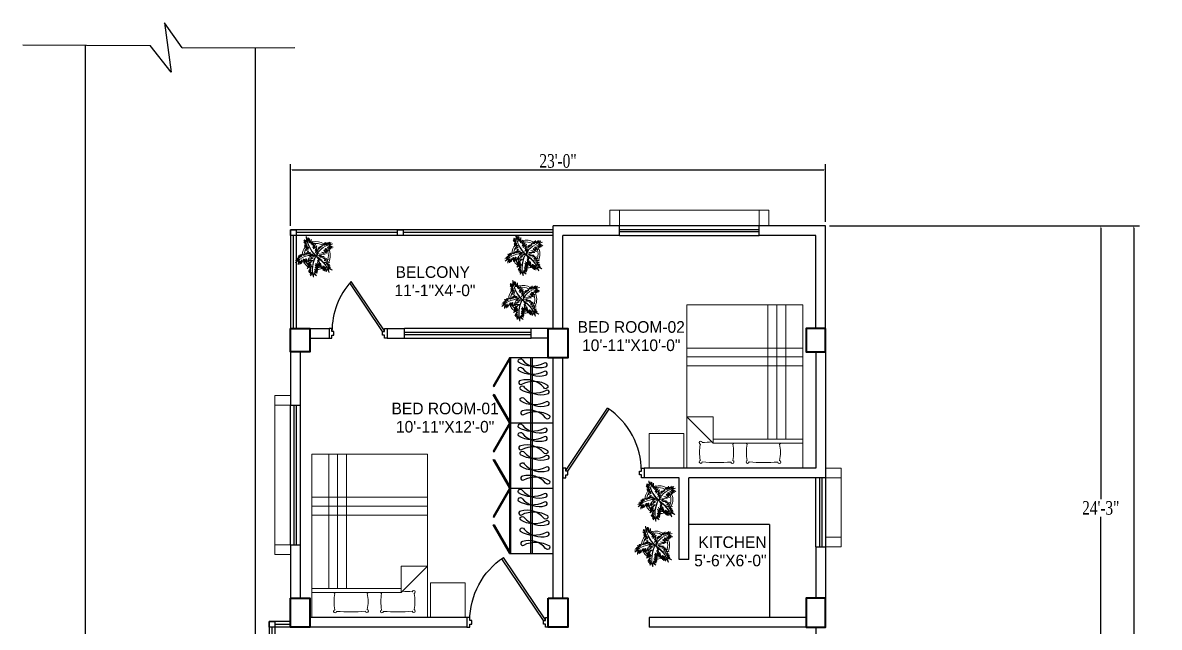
# Model space of a CAD drawing. Header units: inches. Extents: x -54558 to 35158, y -4190 to 41945.
# Drawn here: x 2236 to 2822, y -1366 to -1054 of the extents above; entities that cross this region are included whole.
import ezdxf

# ---------------------------------------------------------------- set-up
doc = ezdxf.new("R2010")
doc.units = ezdxf.units.IN
doc.header["$MEASUREMENT"] = 0
doc.layers.get('0').update_dxf_attribs({"true_color": 0xe4c8de})
for name, color, linetype in [('A-ANNO-TEXT', 7, 'Continuous'), ('DIM', 9, 'Continuous'), ('door', 34, 'Continuous')]:
    doc.layers.add(name, color=color, linetype=linetype)
for name, color, linetype, lineweight in [('A-FURN-FIXD', 44, 'Continuous', 9), ('A_WALL', 7, 'Continuous', 30), ('colum', 241, 'Continuous', 40), ('illustr-TREE', 113, 'Continuous', 0), ('railing', 6, 'Continuous', 5), ('ROAD', 251, 'Continuous', 30), ('sanshade', 252, 'Continuous', 5), ('thin', 251, 'Continuous', 20), ('Ver', 144, 'Continuous', 30), ('Wall-02', 7, 'Continuous', 30), ('windo', 140, 'Continuous', 25)]:
    doc.layers.add(name, color=color, linetype=linetype, lineweight=lineweight)
doc.layers.add('illustr-FURNITURE', color=7, linetype='Continuous', lineweight=0, true_color=0x000000)
doc.styles.add('LOGO', font='times.ttf', dxfattribs={"width": 0.75, "height": 7})
doc.styles.get("Standard").update_dxf_attribs({"font": 'ARIALN.TTF'})
doc.dimstyles.new('STANDARD$0', dxfattribs={"dimtxt": 2, "dimasz": 1, "dimexe": 3, "dimexo": 2, "dimgap": 1, "dimtad": 1, "dimtih": 1, "dimtoh": 1, "dimzin": 3, "dimdsep": 46, "dimlunit": 4, "dimtxsty": 'LOGO', "dimcen": 0.09, "dimdle": 6, "dimclrd": 256, "dimclre": 256, "dimclrt": 7, "dimadec": 0, "dimazin": 1, "dimtm": 1e-09, "dimtfac": 1, "dimtofl": 0, "dimtmove": 0, "dimatfit": 2, "dimfxl": 1, "dimtolj": 1, "dimtzin": 0, "dimlwd": -1, "dimlwe": -1, "dimarcsym": 0})

# ---------------------------------------------------------------- blocks, each defined once
blk = doc.blocks.new('*D494')
for p, q in [((2652.4, -1158.52), (2795.25, -1158.52)), ((2792.25, -1159.52), (2792.25, -1299.46)), ((2792.25, -1448.52), (2792.25, -1308.58)), ((2736.4, -1449.52), (2795.25, -1449.52))]:
    blk.add_line(p, q)
for points in [[(2792.09, -1159.52), (2792.42, -1159.52), (2792.25, -1158.52)], [(2792.09, -1448.52), (2792.42, -1448.52), (2792.25, -1449.52)]]:
    blk.add_solid(points)
at = {"color": 7, "insert": (2792.25, -1304.02), "char_height": 7, "attachment_point": 5, "style": 'LOGO'}
blk.add_mtext('\\A1;24\'-3"', dxfattribs=at)
blk = doc.blocks.new('*D495')
for p, q in [((2652.4, -1158.52), (2812.21, -1158.52)), ((2809.21, -1159.52), (2809.21, -1540.96)), ((2809.21, -1931.52), (2809.21, -1550.08)), ((2652.4, -1932.52), (2812.21, -1932.52))]:
    blk.add_line(p, q)
for points in [[(2809.04, -1159.52), (2809.37, -1159.52), (2809.21, -1158.52)], [(2809.04, -1931.52), (2809.37, -1931.52), (2809.21, -1932.52)]]:
    blk.add_solid(points)
at = {"color": 7, "insert": (2809.21, -1545.52), "char_height": 7, "attachment_point": 5, "style": 'LOGO'}
blk.add_mtext('\\A1;64\'-6"', dxfattribs=at)
blk = doc.blocks.new('tyer')
at = {"layer": 'sanshade'}
for points in [[(-25800.79, -9018.32), (-25792.79, -9018.32), (-25792.79, -9023.32), (-25800.79, -9023.32)], [(-25800.79, -9018.32), (-25792.79, -9018.32), (-25792.79, -9100.32), (-25800.79, -9100.32)], [(-25800.79, -9095.32), (-25792.79, -9095.32), (-25792.79, -9100.32), (-25800.79, -9100.32)]]:
    blk.add_lwpolyline(points, close=True, dxfattribs=at)
blk = doc.blocks.new('*D502')
at = {"layer": 'A_WALL', "ltscale": 0.25}
for p, q in [((2374.4, -1158.52), (2374.4, -1126.69)), ((2375.4, -1129.69), (2649.4, -1129.69)), ((2650.4, -1156.52), (2650.4, -1126.69))]:
    blk.add_line(p, q, dxfattribs=at)
for points in [[(2375.4, -1129.53), (2375.4, -1129.86), (2374.4, -1129.69)], [(2649.4, -1129.53), (2649.4, -1129.86), (2650.4, -1129.69)]]:
    blk.add_solid(points, dxfattribs=at)
at = {"layer": 'A_WALL', "color": 7, "ltscale": 0.25, "insert": (2512.4, -1125.13), "char_height": 7, "attachment_point": 5, "style": 'LOGO'}
blk.add_mtext('\\A1;23\'-0"', dxfattribs=at)
blk = doc.blocks.new('efre')
at = {"layer": 'door'}
for p, q in [((10922.87, 10339.43), (10901.44, 10307.52)), ((10923.87, 10339.12), (10902.26, 10306.96))]:
    blk.add_line(p, q, dxfattribs=at)
for points in [[(10885.87, 10339.43), (10884.87, 10339.43), (10884.87, 10337.89), (10883.37, 10337.89), (10883.37, 10342.89), (10884.87, 10342.89), (10884.87, 10341.35), (10885.87, 10341.35)], [(10922.87, 10339.43), (10923.87, 10339.43), (10923.87, 10337.89), (10925.37, 10337.89), (10925.37, 10342.89), (10923.87, 10342.89), (10923.87, 10341.35), (10922.87, 10341.35)]]:
    blk.add_lwpolyline(points, close=True, dxfattribs=at)
blk.add_arc((10923.87, 10339.43), 39, 180, 236.36425, dxfattribs=at)
blk = doc.blocks.new('www')
at = {"layer": 'illustr-FURNITURE', "color": 1}
for p, q in [((10806.97, 10296.75), (10747.22, 10296.75)), ((10747.22, 10296.75), (10747.22, 10212.48)), ((10755.98, 10296.75), (10755.98, 10227.52)), ((10760.57, 10296.75), (10760.57, 10227.52)), ((10765.15, 10296.75), (10765.15, 10227.52)), ((10806.97, 10212.48), (10806.97, 10296.75)), ((10806.97, 10274.46), (10747.22, 10274.46)), ((10806.97, 10269.88), (10747.22, 10269.88)), ((10806.97, 10265.3), (10747.22, 10265.3)), ((10793.37, 10238.98), (10806.97, 10238.98)), ((10806.97, 10238.98), (10793.37, 10225.37)), ((10793.37, 10225.37), (10793.37, 10238.98)), ((10793.37, 10227.52), (10747.22, 10227.52)), ((10808.47, 10230.4), (10808.47, 10212.45)), ((10808.47, 10230.4), (10826.33, 10230.4)), ((10826.33, 10212.45), (10826.33, 10230.4)), ((10747.22, 10225.37), (10793.37, 10225.37)), ((10747.22, 10212.48), (10806.97, 10212.48)), ((10808.43, 10212.5), (10808.47, 10212.5)), ((10826.33, 10212.45), (10808.47, 10212.45))]:
    blk.add_line(p, q, dxfattribs=at)
for centre, radius, start, end in [((10791.28, 10137.25), 88.81, 84.99169, 88.23834), ((10799.81, 10225.65), 0.776, 283.74205, 174.74125), ((10759.25, 10225.71), 0.776, 205.86634, 258.25195), ((10781.38, 10220.71), 22.68, 169.23257, 190.76743), ((10775.63, 10225.65), 0.776, 283.74205, 339.16142), ((10757.08, 10220.71), 19.19, 347.41694, 12.58306), ((10783.43, 10225.71), 0.776, 205.86634, 258.25195), ((10805.55, 10220.71), 22.68, 169.23257, 190.76743), ((10781.26, 10220.71), 19.19, 347.41694, 12.58306), ((10759.25, 10215.71), 0.776, 101.74805, 355.17875), ((10767.1, 10304.18), 88.81, 265.42919, 275.00831), ((10775.63, 10215.78), 0.776, 185.25875, 76.25795), ((10783.43, 10215.71), 0.776, 101.74805, 355.17875), ((10791.28, 10304.18), 88.81, 265.42919, 275.00831), ((10799.81, 10215.78), 0.776, 185.25875, 76.25795)]:
    blk.add_arc(centre, radius, start, end, dxfattribs=at)
blk = doc.blocks.new('gfsv')
at = {"layer": 'illustr-TREE', "color": 114, "true_color": 0x139b48}
for p, q in [((-19138.47, -7521.62), (-19139.14, -7519.95)), ((-19139.07, -7521.44), (-19139.14, -7519.95)), ((-19140.11, -7522.01), (-19139.05, -7522.51)), ((-19138.83, -7523.25), (-19140.11, -7522.01)), ((-19140.03, -7521.46), (-19139.13, -7521.95)), ((-19139.05, -7522.51), (-19140.03, -7521.46)), ((-19139.94, -7521.15), (-19139.07, -7521.44)), ((-19139.13, -7521.95), (-19139.94, -7521.15)), ((-19139.85, -7522.94), (-19138.83, -7523.25)), ((-19138.26, -7524.11), (-19139.85, -7522.94)), ((-19139.78, -7523.45), (-19138.26, -7524.11)), ((-19138.34, -7524.64), (-19139.78, -7523.45)), ((-19138.44, -7520.36), (-19138.47, -7521.62)), ((-19138.11, -7522.31), (-19138.44, -7520.36)), ((-19138.11, -7520.52), (-19138.11, -7522.31)), ((-19137.74, -7522.39), (-19138.11, -7520.52)), ((-19137.39, -7520.88), (-19137.74, -7522.39)), ((-19137.42, -7522.78), (-19137.39, -7520.88)), ((-19136.72, -7521.8), (-19137.42, -7522.78)), ((-19137.02, -7523.12), (-19136.72, -7521.8)), ((-19136.22, -7522.25), (-19137.02, -7523.12)), ((-19136.81, -7524.08), (-19136.22, -7522.25)), ((-19135.72, -7522.81), (-19136.81, -7524.08)), ((-19136.53, -7524.51), (-19135.72, -7522.81)), ((-19135.25, -7523.31), (-19136.53, -7524.51)), ((-19135.94, -7525.04), (-19135.25, -7523.31)), ((-19135.22, -7524.06), (-19135.94, -7525.04)), ((-19135.87, -7526.04), (-19135.22, -7524.06)), ((-19134.73, -7523.95), (-19134.78, -7524.94)), ((-19134.38, -7524.55), (-19134.73, -7523.95)), ((-19134.39, -7523.69), (-19134.38, -7524.55)), ((-19134.08, -7524.26), (-19134.39, -7523.69)), ((-19133.9, -7523.5), (-19134.08, -7524.26)), ((-19133.67, -7524.03), (-19133.9, -7523.5)), ((-19133.35, -7522.94), (-19133.67, -7524.03)), ((-19133.01, -7522.73), (-19133.39, -7523.77)), ((-19133.39, -7523.77), (-19133.35, -7522.94)), ((-19132.59, -7523.23), (-19133.01, -7522.73)), ((-19132.74, -7522.49), (-19132.59, -7523.23)), ((-19132.3, -7523.23), (-19132.74, -7522.49)), ((-19132.42, -7522.27), (-19132.28, -7522.87)), ((-19132.11, -7522.84), (-19132.42, -7522.27)), ((-19132.28, -7522.87), (-19132.3, -7523.23)), ((-19132.2, -7524.29), (-19130.99, -7525.26)), ((-19130.38, -7524.59), (-19132.2, -7524.29)), ((-19131.97, -7522.01), (-19132.11, -7522.84)), ((-19131.9, -7523), (-19131.97, -7522.01)), ((-19131.47, -7522.35), (-19131.9, -7523)), ((-19131.08, -7522.14), (-19131.69, -7522.97)), ((-19131.69, -7522.97), (-19131.47, -7522.35)), ((-19131.42, -7523.84), (-19130.38, -7524.59)), ((-19130.13, -7524.42), (-19131.42, -7523.84)), ((-19130.61, -7522), (-19131.23, -7522.84)), ((-19131.23, -7522.84), (-19131.08, -7522.14)), ((-19130.96, -7523.48), (-19130.13, -7524.42)), ((-19129.7, -7524.25), (-19130.96, -7523.48)), ((-19130.81, -7522.81), (-19130.61, -7522)), ((-19130, -7522.11), (-19130.81, -7522.81)), ((-19130.69, -7523.27), (-19129.7, -7524.25)), ((-19129.26, -7523.88), (-19130.69, -7523.27)), ((-19130.68, -7522.91), (-19130, -7522.11)), ((-19129.37, -7522.63), (-19130.63, -7523.08)), ((-19130.63, -7523.08), (-19129.26, -7523.88)), ((-19143.17, -7528.74), (-19142.14, -7528.45)), ((-19142.92, -7528.17), (-19141.87, -7528.13)), ((-19142.14, -7528.45), (-19142.92, -7528.17)), ((-19142.54, -7527.86), (-19141.51, -7527.82)), ((-19141.87, -7528.13), (-19142.54, -7527.86)), ((-19142.15, -7527.05), (-19141.38, -7527.4)), ((-19141.37, -7527.67), (-19142.15, -7527.05)), ((-19142.14, -7527.65), (-19141.37, -7527.67)), ((-19141.51, -7527.82), (-19142.14, -7527.65)), ((-19141.68, -7526.82), (-19141.26, -7527.27)), ((-19141.38, -7527.4), (-19141.68, -7526.82)), ((-19141.42, -7526.6), (-19141.5, -7527.08)), ((-19141.4, -7527.05), (-19141.42, -7526.6)), ((-19141.32, -7526.68), (-19140.79, -7527.22)), ((-19140.95, -7527.46), (-19141.32, -7526.68)), ((-19141.26, -7527.27), (-19140.95, -7527.46)), ((-19140.97, -7526.59), (-19139.89, -7526.86)), ((-19140.79, -7527.22), (-19140.97, -7526.59)), ((-19140.91, -7529.82), (-19140.13, -7528.14)), ((-19140.61, -7526.42), (-19139.52, -7526.77)), ((-19139.89, -7526.86), (-19140.61, -7526.42)), ((-19140.13, -7528.14), (-19140.01, -7529.68)), ((-19140.01, -7529.68), (-19139.82, -7528.21)), ((-19139.84, -7526.29), (-19139.1, -7526.57)), ((-19139.52, -7526.77), (-19139.84, -7526.29)), ((-19139.82, -7528.21), (-19139.73, -7529.55)), ((-19139.73, -7529.55), (-19139.29, -7528.02)), ((-19139.67, -7524.94), (-19138.34, -7524.64)), ((-19138.22, -7525.34), (-19139.67, -7524.94)), ((-19139.4, -7525.99), (-19138.7, -7526.48)), ((-19139.1, -7526.57), (-19139.4, -7525.99)), ((-19139.29, -7528.02), (-19139.24, -7529.24)), ((-19139.24, -7529.24), (-19139.11, -7528.14)), ((-19139.11, -7528.14), (-19139.01, -7529.66)), ((-19139.01, -7529.66), (-19138.18, -7527.74)), ((-19139, -7525.86), (-19138.15, -7526.37)), ((-19138.7, -7526.48), (-19139, -7525.86)), ((-19138.85, -7525.6), (-19138.22, -7525.34)), ((-19137.48, -7525.94), (-19138.85, -7525.6)), ((-19138.74, -7526.04), (-19137.48, -7525.94)), ((-19136.98, -7526.37), (-19138.74, -7526.04)), ((-19138.52, -7526.94), (-19136.98, -7526.37)), ((-19136.89, -7526.61), (-19138.52, -7526.94)), ((-19138.45, -7526.25), (-19136.18, -7526.56)), ((-19136.67, -7527.87), (-19138.39, -7528.79)), ((-19138.18, -7527.74), (-19138.35, -7529.29)), ((-19137.95, -7527.54), (-19136.89, -7526.61)), ((-19135.75, -7527.18), (-19137.95, -7527.54)), ((-19136.25, -7527.26), (-19137.82, -7528.05)), ((-19137.82, -7528.05), (-19136.67, -7527.87)), ((-19135.21, -7524.53), (-19135.87, -7526.04)), ((-19135.65, -7526.97), (-19135.49, -7526.95)), ((-19135.48, -7525.74), (-19135.21, -7524.53)), ((-19134.92, -7525.12), (-19135.48, -7525.74)), ((-19135.42, -7527.05), (-19134.63, -7525.91)), ((-19135.42, -7527.05), (-19134.3, -7528.75)), ((-19135.36, -7526.97), (-19133.49, -7526.75)), ((-19135.35, -7526.32), (-19134.92, -7525.12)), ((-19134.63, -7525.91), (-19135.35, -7526.32)), ((-19135.08, -7527.83), (-19134.38, -7529.27)), ((-19134.3, -7528.75), (-19135.08, -7527.83)), ((-19133.49, -7526.75), (-19134.51, -7527.22)), ((-19134.51, -7527.22), (-19132.62, -7527.32)), ((-19132.24, -7526.41), (-19134.41, -7526.43)), ((-19132.62, -7527.32), (-19134.15, -7527.56)), ((-19134.15, -7527.56), (-19132.24, -7527.75)), ((-19133.62, -7525.69), (-19132.24, -7526.41)), ((-19131.57, -7526.07), (-19133.62, -7525.69)), ((-19132.24, -7527.75), (-19133.13, -7528.12)), ((-19133.13, -7528.12), (-19131.6, -7528.01)), ((-19132.77, -7524.92), (-19131.79, -7525.64)), ((-19131.26, -7525.42), (-19132.77, -7524.92)), ((-19131.79, -7525.64), (-19132.77, -7525.14)), ((-19132.77, -7525.14), (-19131.57, -7526.07)), ((-19130.98, -7528.41), (-19132.63, -7528.79)), ((-19131.6, -7528.01), (-19132.56, -7528.57)), ((-19132.56, -7528.57), (-19130.98, -7528.41)), ((-19132.32, -7524.59), (-19131.26, -7525.42)), ((-19130.99, -7525.26), (-19132.32, -7524.59)), ((-19142.12, -7528.62), (-19143.17, -7528.74)), ((-19143.1, -7529.55), (-19142.01, -7528.76)), ((-19142.01, -7528.76), (-19142.12, -7530.35)), ((-19142.12, -7530.35), (-19141.83, -7528.81)), ((-19141.83, -7528.81), (-19141.56, -7530.18)), ((-19141.56, -7530.18), (-19141.5, -7528.72)), ((-19141.5, -7528.72), (-19141.19, -7529.92)), ((-19141.19, -7529.92), (-19140.94, -7528.53)), ((-19140.94, -7528.53), (-19140.91, -7529.82)), ((-19137.55, -7530.06), (-19138.86, -7531.01)), ((-19138.86, -7531.01), (-19137.38, -7530.21)), ((-19137.38, -7530.21), (-19138.8, -7531.73)), ((-19138.8, -7531.73), (-19137.13, -7530.69)), ((-19137.33, -7529.38), (-19138.64, -7530.44)), ((-19138.64, -7530.44), (-19137.55, -7530.06)), ((-19136.7, -7528.78), (-19138.55, -7529.89)), ((-19138.55, -7529.89), (-19137.33, -7529.38)), ((-19138.39, -7528.79), (-19136.7, -7528.78)), ((-19138.35, -7529.29), (-19138, -7528.79)), ((-19137.13, -7530.69), (-19138.34, -7532.81)), ((-19138.34, -7532.81), (-19137.37, -7531.69)), ((-19137.37, -7531.69), (-19138.08, -7533.27)), ((-19138.08, -7533.27), (-19137.33, -7532.45)), ((-19137.33, -7532.45), (-19137.78, -7533.85)), ((-19136.1, -7531.92), (-19135.17, -7533.17)), ((-19135.06, -7532.85), (-19136.1, -7531.92)), ((-19135.92, -7530.35), (-19135.02, -7532.47)), ((-19134.87, -7531.97), (-19135.92, -7530.35)), ((-19135.87, -7531.24), (-19135.06, -7532.85)), ((-19135.02, -7532.47), (-19135.87, -7531.24)), ((-19135.63, -7529.72), (-19134.87, -7531.97)), ((-19134.81, -7531.37), (-19135.63, -7529.72)), ((-19135.1, -7529.99), (-19134.81, -7531.37)), ((-19134.44, -7530.93), (-19135.1, -7529.99)), ((-19135, -7529.32), (-19134.44, -7530.93)), ((-19134.64, -7530.19), (-19135, -7529.32)), ((-19134.99, -7528.75), (-19134.64, -7530.19)), ((-19134.38, -7529.27), (-19134.99, -7528.75)), ((-19134.65, -7529.86), (-19134.14, -7531.17)), ((-19134.38, -7530.93), (-19134.65, -7529.86)), ((-19134.64, -7530.37), (-19134.38, -7530.93)), ((-19134.36, -7529.34), (-19133.75, -7531.64)), ((-19134.14, -7531.17), (-19134.36, -7529.34)), ((-19133.98, -7529.69), (-19133.36, -7531.97)), ((-19133.75, -7531.64), (-19133.98, -7529.69)), ((-19133.36, -7531.97), (-19133.11, -7530.66)), ((-19133.11, -7530.66), (-19132.97, -7532.41)), ((-19132.97, -7532.41), (-19132.74, -7530.74)), ((-19132.74, -7530.74), (-19132.61, -7532.59)), ((-19132.63, -7528.79), (-19130.51, -7529.44)), ((-19132.61, -7532.59), (-19132.37, -7531)), ((-19132.58, -7529.32), (-19130.52, -7530.22)), ((-19130.51, -7529.44), (-19132.58, -7529.32)), ((-19132.37, -7531), (-19132.33, -7532.7)), ((-19132.33, -7532.7), (-19132.02, -7531.16)), ((-19132.02, -7531.16), (-19131.85, -7532.88)), ((-19131.85, -7532.88), (-19131.54, -7531.86)), ((-19131.82, -7530.03), (-19130.38, -7530.89)), ((-19130.52, -7530.22), (-19131.82, -7530.03)), ((-19131.54, -7531.86), (-19130.74, -7533.16)), ((-19131.43, -7530.69), (-19130.21, -7531.51)), ((-19130.38, -7530.89), (-19131.43, -7530.69)), ((-19131.22, -7531.22), (-19129.61, -7532.36)), ((-19130.21, -7531.51), (-19131.22, -7531.22)), ((-19131.17, -7531.72), (-19130.74, -7533.16)), ((-19129.61, -7532.36), (-19131.17, -7531.72)), ((-19137.78, -7533.85), (-19137.22, -7533.01)), ((-19137.22, -7533.01), (-19137.57, -7534.36)), ((-19137.57, -7534.36), (-19136.99, -7533.47)), ((-19136.99, -7533.47), (-19136.55, -7534.9)), ((-19136.55, -7533.5), (-19136.55, -7534.9)), ((-19135.35, -7534.35), (-19136.55, -7533.5)), ((-19135.21, -7533.44), (-19136.35, -7533.11)), ((-19136.35, -7533.11), (-19135.35, -7534.35)), ((-19136.09, -7532.73), (-19135.21, -7533.44)), ((-19135.17, -7533.17), (-19136.09, -7532.73))]:
    blk.add_line(p, q, dxfattribs=at)
for centre, radius, start, end in [((-19128.04, -7519), 11.14, 184.8641, 225.4849), ((-19127.45, -7518.53), 11.77, 186.927, 225.8123), ((-19128.31, -7530.61), 8.05, 97.5401, 152.9698), ((-19137.08, -7534.91), 8.05, 81.1775, 138.3266), ((-19125.78, -7532.06), 11.14, 156.5576, 194.785), ((-19125.07, -7532.31), 11.77, 154.4151, 192.7221), ((-19141.76, -7537.3), 11.77, 20.5975, 59.3099), ((-19141.31, -7536.7), 11.14, 18.5346, 56.762)]:
    blk.add_arc(centre, radius, start, end, dxfattribs=at)
blk = doc.blocks.new('sss')
at = {"layer": 'thin', "color": 36}
for radius, start, end in [(5.64, 140.808, 176.9255), (4.89, 153.9151, 175.965), (4.89, 140.8987, 152.5456), (5.64, 136.4792, 139.5509), (5.64, 132.2157, 133.1804), (4.89, 135.3729, 136.8717), (5.64, 115.6577, 116.0773), (5.64, 105.3767, 111.9415), (4.89, 103.9007, 108.8883), (5.64, 57.4756, 104.2899), (4.89, 61.8531, 100.8192), (4.89, 58.6484, 61.5791), (5.64, 51.6167, 56.4913), (4.89, 28.8648, 35.5705), (4.89, 20.5118, 25.5966), (5.64, 35.9986, 36.5988), (4.89, 340.5694, 20.1944), (5.64, 332.6672, 28.4122), (5.64, 199.0461, 207.9874), (5.64, 209.185, 230.5847), (4.89, 178.4351, 178.7003), (4.89, 205.2449, 228.3342), (4.89, 323.3496, 327.1942), (4.89, 331.0839, 340.0145), (5.64, 320.6426, 322.4916), (5.64, 325.1264, 331.4388), (5.64, 230.7925, 236.3345), (4.89, 229.5251, 232.8857), (5.64, 238.4668, 245.0437), (4.89, 234.467, 237.787), (4.89, 242.9454, 245.7689), (5.64, 248.0786, 248.2717), (5.64, 264.5369, 265.2564), (4.89, 266.1446, 266.5826), (4.89, 270.2537, 273.22), (5.64, 270.5271, 272.3534), (5.64, 273.4308, 293.4009), (4.89, 275.4094, 290.9372), (4.89, 291.9275, 294.6609), (5.64, 295.2219, 298.3019), (4.89, 301.9218, 302.255), (5.64, 301.0384, 302.6761), (5.64, 307.0561, 307.1985)]:
    blk.add_arc((-19798.75, -6970.7), radius, start, end, dxfattribs=at)
at = {"layer": 'thin', "xscale": 1.094516021037634, "yscale": 1.094516021037634, "zscale": 1.094516021037634}
blk.add_blockref('gfsv', (1145.34, 1267.67), dxfattribs=at)
blk = doc.blocks.new('jj')
at = {"layer": 'door'}
for p, q in [((11000.83, 10306.39), (11025.92, 10323.24)), ((11001.13, 10305.39), (11026.7, 10322.56))]:
    blk.add_line(p, q, dxfattribs=at)
for points in [[(11000.83, 10331.39), (11000.83, 10332.39), (11002.37, 10332.39), (11002.37, 10333.89), (10997.37, 10333.89), (10997.37, 10332.39), (10998.91, 10332.39), (10998.91, 10331.39)], [(11000.83, 10306.39), (11000.83, 10305.39), (11002.37, 10305.39), (11002.37, 10303.89), (10997.37, 10303.89), (10997.37, 10305.39), (10998.91, 10305.39), (10998.91, 10306.39)]]:
    blk.add_lwpolyline(points, close=True, dxfattribs=at)
blk.add_arc((11000.83, 10293.39), 39, 48.42656, 90, dxfattribs=at)
blk = doc.blocks.new('LJH')
at = {"color": 0}
for p, q in [((11325.4, 10234.99), (11291.75, 10234.99)), ((11325.4, 10234.24), (11291.75, 10234.24)), ((11359.05, 10234.99), (11325.4, 10234.99)), ((11359.05, 10234.24), (11325.4, 10234.24)), ((11392.7, 10234.99), (11359.05, 10234.99)), ((11392.7, 10234.24), (11359.05, 10234.24))]:
    blk.add_line(p, q, dxfattribs=at)
for points in [[(11296.1, 10230.65, 0.267392), (11295.61, 10243.91, 1.049005), (11294.36, 10241.96, -0.295269), (11297.93, 10230.07, -1.314488), (11296.1, 10230.65)], [(11302.59, 10242.25, 0.267392), (11303.08, 10228.99, 1.049005), (11304.33, 10230.95, -0.295269), (11300.75, 10242.83, -1.314488), (11302.59, 10242.25)], [(11308.53, 10242.25, 0.267392), (11309.02, 10228.99, 1.049005), (11310.27, 10230.95, -0.295269), (11306.69, 10242.83, -1.314488), (11308.53, 10242.25)], [(11311.74, 10229.67, 0.267392), (11311.25, 10242.93, 1.049005), (11310, 10240.97, -0.295269), (11313.58, 10229.09, -1.314488), (11311.74, 10229.67)], [(11329.75, 10230.65, 0.267392), (11329.26, 10243.91, 1.049005), (11328.01, 10241.96, -0.295269), (11331.58, 10230.07, -1.314488), (11329.75, 10230.65)], [(11336.24, 10242.25, 0.267392), (11336.73, 10228.99, 1.049005), (11337.98, 10230.95, -0.295269), (11334.41, 10242.83, -1.314488), (11336.24, 10242.25)], [(11342.18, 10242.25, 0.267392), (11342.67, 10228.99, 1.049005), (11343.92, 10230.95, -0.295269), (11340.34, 10242.83, -1.314488), (11342.18, 10242.25)], [(11345.39, 10229.67, 0.267392), (11344.9, 10242.93, 1.049005), (11343.65, 10240.97, -0.295269), (11347.23, 10229.09, -1.314488), (11345.39, 10229.67)], [(11363.4, 10230.65, 0.267392), (11362.91, 10243.91, 1.049005), (11361.66, 10241.96, -0.295269), (11365.23, 10230.07, -1.314488), (11363.4, 10230.65)], [(11369.89, 10242.25, 0.267392), (11370.38, 10228.99, 1.049005), (11371.63, 10230.95, -0.295269), (11368.06, 10242.83, -1.314488), (11369.89, 10242.25)], [(11375.83, 10242.25, 0.267392), (11376.32, 10228.99, 1.049005), (11377.57, 10230.95, -0.295269), (11373.99, 10242.83, -1.314488), (11375.83, 10242.25)], [(11379.04, 10229.67, 0.267392), (11378.55, 10242.93, 1.049005), (11377.3, 10240.97, -0.295269), (11380.88, 10229.09, -1.314488), (11379.04, 10229.67)], [(11318.23, 10241.27, 0.267392), (11318.72, 10228.01, 1.049005), (11319.97, 10229.97, -0.295269), (11316.4, 10241.85, -1.314488), (11318.23, 10241.27)], [(11322.56, 10241.27, 0.267392), (11323.05, 10228.01, 1.049005), (11324.3, 10229.97, -0.295269), (11320.72, 10241.85, -1.314488), (11322.56, 10241.27)], [(11351.89, 10241.27, 0.267392), (11352.38, 10228.01, 1.049005), (11353.62, 10229.97, -0.295269), (11350.05, 10241.85, -1.314488), (11351.89, 10241.27)], [(11356.21, 10241.27, 0.267392), (11356.7, 10228.01, 1.049005), (11357.95, 10229.97, -0.295269), (11354.38, 10241.85, -1.314488), (11356.21, 10241.27)], [(11385.54, 10241.27, 0.267392), (11386.03, 10228.01, 1.049005), (11387.28, 10229.97, -0.295269), (11383.7, 10241.85, -1.314488), (11385.54, 10241.27)], [(11389.86, 10241.27, 0.267392), (11390.35, 10228.01, 1.049005), (11391.6, 10229.97, -0.295269), (11388.03, 10241.85, -1.314488), (11389.86, 10241.27)]]:
    blk.add_lwpolyline(points, format="xyb", dxfattribs=at)
at = {"layer": 'A-FURN-FIXD', "lineweight": 30}
for p, q in [((11291.75, 10224), (11392.7, 10224)), ((11392.7, 10223.4), (11291.75, 10223.4))]:
    blk.add_line(p, q, dxfattribs=at)
for points in [[(11291.75, 10245.83), (11392.7, 10245.83), (11392.7, 10223.4), (11291.75, 10223.4)], [(11291.75, 10223.4), (11306.32, 10214.99), (11306.62, 10215.51), (11292.05, 10223.92)], [(11325.4, 10223.4), (11310.83, 10214.99), (11310.53, 10215.51), (11325.1, 10223.92)], [(11325.4, 10223.4), (11339.97, 10214.99), (11340.27, 10215.51), (11325.7, 10223.92)], [(11359.05, 10223.4), (11344.48, 10214.99), (11344.18, 10215.51), (11358.75, 10223.92)], [(11359.05, 10223.4), (11373.62, 10214.99), (11373.92, 10215.51), (11359.35, 10223.92)], [(11392.7, 10223.4), (11378.13, 10214.99), (11377.83, 10215.51), (11392.4, 10223.92)]]:
    blk.add_lwpolyline(points, close=True, dxfattribs=at)
at = {"layer": 'DIM'}
for p, q in [((11291.75, 10223.4), (11291.75, 10245.83)), ((11325.4, 10223.4), (11325.4, 10245.83)), ((11359.05, 10223.4), (11359.05, 10245.83))]:
    blk.add_line(p, q, dxfattribs=at)

msp = doc.modelspace()

# ---------------------------------------------------------------- linework, layer by layer
at = {"layer": 'A_WALL', "ltscale": 0.25}
for p, q in [((2544.146, -1163.518), (2544.146, -1158.518)), ((2616.146, -1163.518), (2616.146, -1158.518)), ((2394.365, -1211.518), (2394.365, -1216.518)), ((2424.365, -1211.518), (2424.365, -1216.518)), ((2556.896, -1283.518), (2556.896, -1288.518)), ((2574.896, -1330.518), (2574.896, -1288.518)), ((2579.896, -1330.518), (2579.896, -1288.518)), ((2650.396, -1324.018), (2650.396, -1350.518))]:
    msp.add_line(p, q, dxfattribs=at)
at = {"layer": 'colum'}
for points in [[(2374.396, -1211.518), (2384.396, -1211.518), (2384.396, -1223.518), (2374.396, -1223.518)], [(2507.396, -1211.518), (2517.396, -1211.518), (2517.396, -1226.518), (2507.396, -1226.518)], [(2650.396, -1211.518), (2640.396, -1211.518), (2640.396, -1223.518), (2650.396, -1223.518)], [(2374.396, -1350.518), (2384.396, -1350.518), (2384.396, -1365.518), (2374.396, -1365.518)], [(2507.396, -1350.518), (2517.396, -1350.518), (2517.396, -1365.518), (2507.396, -1365.518)], [(2650.396, -1350.518), (2640.396, -1350.518), (2640.396, -1365.518), (2650.396, -1365.518)]]:
    msp.add_lwpolyline(points, close=True, dxfattribs=at)
at = {"layer": 'ROAD'}
for p, q in [((2318.641, -1066.703), (2309.558, -1053.82)), ((2309.558, -1053.82), (2313.007, -1079.224)), ((2236.422, -1065.147), (2302.064, -1065.5)), ((2268.837, -1990.518), (2268.837, -1065.321)), ((2313.007, -1079.224), (2302.064, -1065.5)), ((2318.641, -1066.703), (2376.783, -1066.519)), ((2356.396, -1990.518), (2356.396, -1066.584))]:
    msp.add_line(p, q, dxfattribs=at)
at = {"layer": 'sanshade'}
for points in [[(2650.396, -1283.518), (2658.396, -1283.518), (2658.396, -1288.518), (2650.396, -1288.518)], [(2650.396, -1283.518), (2658.396, -1283.518), (2658.396, -1319.018), (2650.396, -1319.018)], [(2650.396, -1319.018), (2658.396, -1319.018), (2658.396, -1324.018), (2650.396, -1324.018)]]:
    msp.add_lwpolyline(points, close=True, dxfattribs=at)
at = {"layer": 'Ver'}
for points in [[(2509.896, -1160.518), (2374.396, -1160.518), (2374.396, -1211.518)], [(2509.896, -1163.518), (2377.396, -1163.518), (2377.396, -1211.518)], [(2374.396, -1362.518), (2363.396, -1362.518), (2363.396, -1489.518), (2374.396, -1489.518)], [(2374.396, -1365.518), (2366.396, -1365.518), (2366.396, -1486.518), (2374.396, -1486.518)]]:
    msp.add_lwpolyline(points, dxfattribs=at)
at = {"layer": 'Wall-02'}
for p, q in [((2509.896, -1211.518), (2509.896, -1158.518)), ((2544.146, -1158.518), (2509.896, -1158.518)), ((2650.396, -1158.518), (2616.146, -1158.518)), ((2650.396, -1211.518), (2650.396, -1158.518)), ((2514.896, -1211.518), (2514.896, -1163.518)), ((2544.146, -1163.518), (2514.896, -1163.518)), ((2645.396, -1163.518), (2616.146, -1163.518)), ((2645.396, -1211.518), (2645.396, -1163.518)), ((2384.396, -1211.518), (2394.365, -1211.518)), ((2424.365, -1211.518), (2433.234, -1211.518)), ((2433.234, -1216.518), (2433.234, -1211.518)), ((2507.396, -1211.518), (2498.528, -1211.518)), ((2498.528, -1216.518), (2498.528, -1211.518)), ((2384.396, -1216.518), (2394.365, -1216.518)), ((2424.365, -1216.518), (2433.234, -1216.518)), ((2507.396, -1216.518), (2498.528, -1216.518)), ((2374.396, -1223.518), (2374.396, -1251.018)), ((2379.396, -1223.518), (2379.396, -1251.018)), ((2645.396, -1223.518), (2645.396, -1283.518)), ((2650.396, -1223.518), (2650.396, -1288.518)), ((2509.896, -1350.518), (2509.896, -1226.518)), ((2514.896, -1350.518), (2514.896, -1226.518)), ((2374.396, -1251.018), (2379.396, -1251.018)), ((2645.396, -1283.518), (2556.896, -1283.518)), ((2574.896, -1288.518), (2556.896, -1288.518)), ((2650.396, -1288.518), (2579.896, -1288.518)), ((2621.396, -1312.518), (2579.896, -1312.518)), ((2621.396, -1312.518), (2621.396, -1360.518)), ((2374.396, -1323.018), (2374.396, -1350.518)), ((2374.396, -1323.018), (2379.396, -1323.018)), ((2379.396, -1323.018), (2379.396, -1350.518)), ((2645.396, -1324.018), (2645.396, -1350.518)), ((2645.396, -1324.018), (2650.396, -1324.018)), ((2579.896, -1330.518), (2574.896, -1330.518)), ((2465.396, -1360.518), (2384.396, -1360.518)), ((2465.396, -1360.518), (2465.396, -1365.518)), ((2640.396, -1360.518), (2559.396, -1360.518)), ((2559.396, -1360.518), (2559.396, -1365.518)), ((2465.396, -1365.518), (2384.396, -1365.518)), ((2640.396, -1365.518), (2559.396, -1365.518)), ((2645.396, -1365.518), (2645.396, -1425.518))]:
    msp.add_line(p, q, dxfattribs=at)
at = {"layer": 'windo'}
for p, q in [((2616.146, -1158.518), (2544.146, -1158.518)), ((2616.146, -1160.518), (2544.146, -1160.518)), ((2544.146, -1161.518), (2616.146, -1161.518)), ((2544.146, -1163.518), (2616.146, -1163.518)), ((2498.528, -1211.518), (2433.234, -1211.518)), ((2498.528, -1213.518), (2433.234, -1213.518)), ((2433.234, -1214.518), (2498.528, -1214.518)), ((2433.234, -1216.518), (2498.528, -1216.518)), ((2374.396, -1323.018), (2374.396, -1251.018)), ((2376.396, -1323.018), (2376.396, -1251.018)), ((2377.396, -1251.018), (2377.396, -1323.018)), ((2379.396, -1251.018), (2379.396, -1323.018)), ((2645.396, -1324.018), (2645.396, -1288.518)), ((2647.396, -1324.018), (2647.396, -1288.518)), ((2648.396, -1288.518), (2648.396, -1324.018)), ((2650.396, -1288.518), (2650.396, -1324.018))]:
    msp.add_line(p, q, dxfattribs=at)
for points in [[(2377.396, -1163.518), (2374.396, -1163.518), (2374.396, -1160.518), (2377.396, -1160.518)], [(2432.646, -1163.518), (2429.646, -1163.518), (2429.646, -1160.518), (2432.646, -1160.518)], [(2366.396, -1365.518), (2363.396, -1365.518), (2363.396, -1362.518), (2366.396, -1362.518)]]:
    msp.add_lwpolyline(points, close=True, dxfattribs=at)
for points in [[(2375.896, -1163.518), (2375.896, -1211.518)], [(2429.646, -1162.018), (2377.396, -1162.018)], [(2509.896, -1162.018), (2432.646, -1162.018)], [(2374.396, -1364.018), (2366.396, -1364.018)], [(2364.896, -1365.518), (2364.896, -1419.018)]]:
    msp.add_lwpolyline(points, dxfattribs=at)

# ---------------------------------------------------------------- block references
at = {"layer": 'A_WALL'}
for name, p, rotation in [('jj', (12728.254, -12213.883), 90), ('efre', (13440.261, 9054.371), 180)]:
    msp.add_blockref(name, p, dxfattribs=dict(at, rotation=rotation))
at = {"layer": 'A_WALL', "xscale": -1}
msp.add_blockref('www', (13385.776, -11495.997), dxfattribs=at)
for name, p, rotation in [('LJH', (-7735.938, -12619.218), 270), ('efre', (-8417.969, 8977.371), 180)]:
    msp.add_blockref(name, p, dxfattribs=dict(at, rotation=rotation))
at = {"layer": 'A_WALL'}
msp.add_blockref('www', (-8361.788, -11572.969), dxfattribs=at)
at = {"layer": 'railing', "xscale": -1, "rotation": 270}
msp.add_blockref('tyer', (11639.466, 24642.27), dxfattribs=at)
at = {"layer": 'railing'}
msp.add_blockref('tyer', (28167.184, 7772.302), dxfattribs=at)
at = {"layer": 'thin', "transparency": 33554687, "xscale": 1.282177818142372, "yscale": 1.282177818142372, "zscale": 1.282177818143218}
for p in [(27773.295, 7763.795), (27881.381, 7764.597), (27879.714, 7741.208), (27949.901, 7637.894), (27948.234, 7614.505)]:
    msp.add_blockref('sss', p, dxfattribs=at)

# ---------------------------------------------------------------- texts
at = {"layer": 'A-ANNO-TEXT', "char_height": 6, "attachment_point": 8, "line_spacing_factor": 0.942857}
for s, insert, width in [('{\\fChiller|b0|i0|c0|p82;\\C242;\\c2564301;BELCONY\\P 11\'-1"X4\'-0"}', (2447.826, -1194.885), 59.66043), ('{\\fChiller|b0|i0|c0|p82;\\C242;\\c2564301;BED ROOM-02 10\'-11"X10\'-0"}', (2550.153, -1223.19), 59.66043), ('{\\fChiller|b0|i0|c0|p82;\\C242;\\c2564301;BED ROOM-01 10\'-11"X12\'-0"}', (2454.198, -1265.219), 59.66043), ('{\\fChiller|b0|i0|c0|p82;\\C242;\\c2564301; KITCHEN\\P5\'-6"X6\'-0"}', (2601.278, -1334.164), 41.87943)]:
    msp.add_mtext(s, dxfattribs=dict(at, insert=insert, width=width))

# ---------------------------------------------------------------- dimensions: what is measured, and where the dimension line sits
for base, p1, p2, picture, middle in [((2792.252, -1158.518), (2734.396, -1449.518), (2650.396, -1158.518), '*D494', (2792.252, -1304.018)), ((2809.206, -1932.518), (2650.396, -1158.518), (2650.396, -1932.518), '*D495', (2809.206, -1545.518))]:
    dim = msp.add_linear_dim(base=base, p1=p1, p2=p2, angle=90, dimstyle='STANDARD$0')
    dim.commit()
    dim.dimension.update_dxf_attribs({"geometry": picture, "text_midpoint": middle})
at = {"layer": 'A_WALL', "ltscale": 0.25}
dim = msp.add_linear_dim(base=(2650.396, -1129.695), p1=(2374.396, -1160.518), p2=(2650.396, -1158.518), dimstyle='STANDARD$0', dxfattribs=at)
dim.commit()
dim.dimension.update_dxf_attribs({"geometry": '*D502', "text_midpoint": (2512.396, -1125.134)})

doc.saveas('drawing.dxf')
